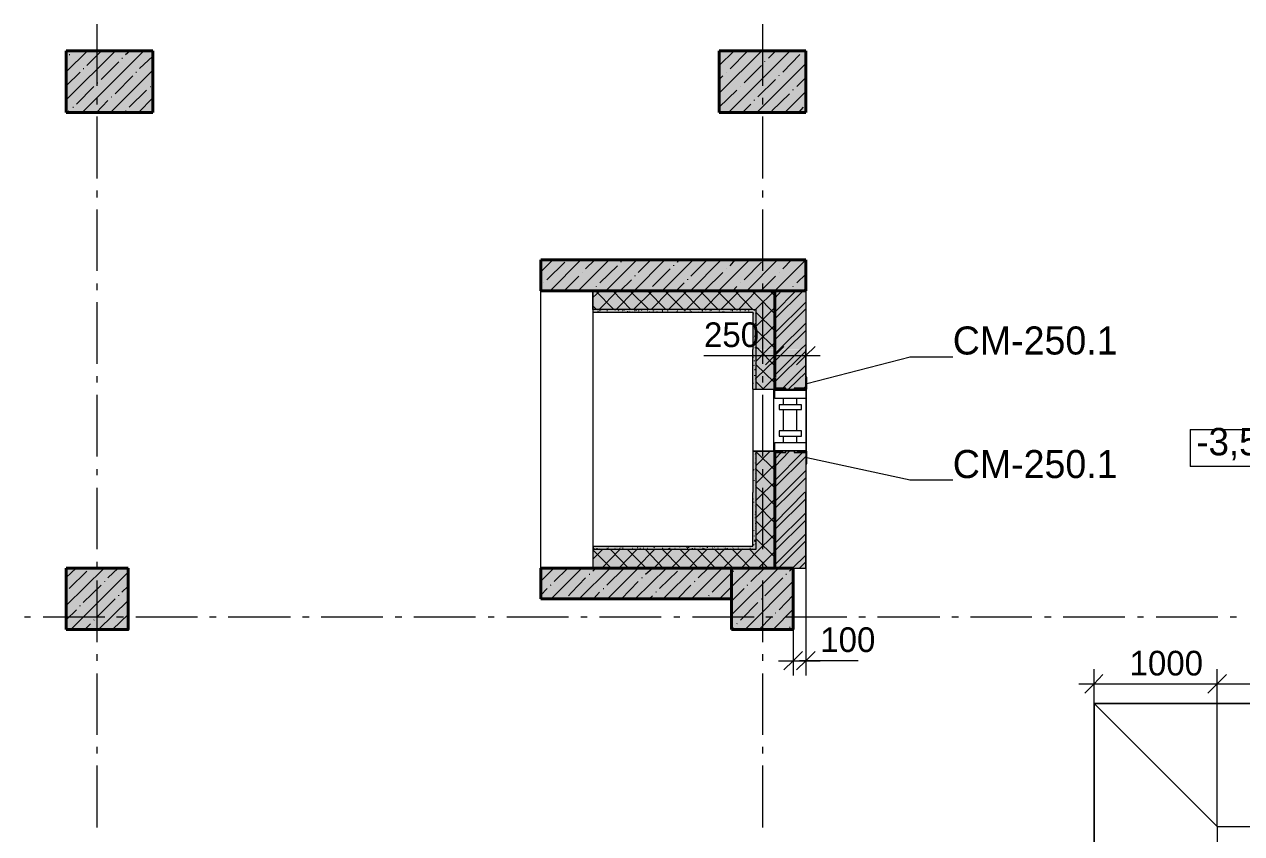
# Model space of a CAD drawing. Header units: millimetres. Extents: x -401725 to 250493, y 305116 to 802890.
# Drawn here: x -375102.351 to -375098.462, y 508975.198 to 508977.785 of the extents above; entities that cross this region are included whole.
import ezdxf

# ---------------------------------------------------------------- set-up
doc = ezdxf.new("R2010")
doc.units = ezdxf.units.MM
doc.layers.add('PDF _Геометрия', color=7, linetype='Continuous', true_color=0x1d1d1d)
doc.layers.add('PDF _Сплошная заливка', color=7, linetype='Continuous', true_color=0xffffff)
doc.layers.add('PDF _Текст', color=7, linetype='Continuous')

msp = doc.modelspace()

# ---------------------------------------------------------------- hatches: boundary and pattern name
at = {"layer": 'PDF _Сплошная заливка', "transparency": 33554559}
h = msp.add_hatch(color=256, dxfattribs=at)
h.paths.add_polyline_path([(-375099.9546, 508976.746), (-375099.9546, 508976.9338), (-375100.0131, 508976.9338), (-375100.0131, 508976.746)])
h.paths.add_polyline_path([(-375099.9546, 508976.2894), (-375100.0131, 508976.2894), (-375100.0131, 508976.0477), (-375099.9546, 508976.0477)])
h = msp.add_hatch(color=256, dxfattribs=at)
h.paths.add_polyline_path([(-375099.8562, 508976.746), (-375099.8562, 508976.9337), (-375099.953, 508976.9337), (-375099.953, 508976.746)])
h.paths.add_polyline_path([(-375099.8562, 508976.2894), (-375099.953, 508976.2894), (-375099.953, 508976.0477), (-375099.8562, 508976.0477)])
h = msp.add_hatch(color=256, dxfattribs=at)
h.paths.add_polyline_path([(-375100.0146, 508976.746), (-375100.0146, 508976.8738), (-375100.0229, 508976.8738), (-375100.0229, 508976.746)])
h.paths.add_polyline_path([(-375100.0146, 508976.2894), (-375100.0229, 508976.2894), (-375100.0229, 508976.1077), (-375100.0146, 508976.1077)])
h = msp.add_hatch(color=256, dxfattribs=at)
h.paths.add_polyline_path([(-375100.0146, 508976.6194), (-375100.0146, 508976.7454), (-375100.0229, 508976.7454), (-375100.0229, 508976.6194)])
h.paths.add_polyline_path([(-375100.0146, 508976.4211), (-375100.0229, 508976.4211), (-375100.0229, 508976.2894), (-375100.0146, 508976.2894)])
h = msp.add_hatch(color=256, dxfattribs=at)
h.paths.add_polyline_path([(-375099.9546, 508976.6577), (-375099.9546, 508976.7454), (-375100.0131, 508976.7454), (-375100.0131, 508976.6194), (-375099.9579, 508976.6194), (-375099.9579, 508976.6577)])
h.paths.add_polyline_path([(-375099.9579, 508976.4211), (-375100.0131, 508976.4211), (-375100.0131, 508976.2894), (-375099.9546, 508976.2894), (-375099.9546, 508976.3811), (-375099.9579, 508976.3811)])
h = msp.add_hatch(color=256, dxfattribs=at)
h.paths.add_polyline_path([(-375099.8562, 508976.6227), (-375099.8562, 508976.7454), (-375099.953, 508976.7454), (-375099.953, 508976.6227), (-375099.9196, 508976.6227), (-375099.9196, 508976.6194), (-375099.8929, 508976.6194), (-375099.8929, 508976.6227)])
h.paths.add_polyline_path([(-375099.9196, 508976.4177), (-375099.953, 508976.4177), (-375099.953, 508976.2894), (-375099.8562, 508976.2894), (-375099.8562, 508976.4177), (-375099.8929, 508976.4177), (-375099.8929, 508976.4211), (-375099.9196, 508976.4211)])

# ---------------------------------------------------------------- linework, layer by layer
at = {"layer": 'PDF _Геометрия', "color": 7, "lineweight": 9}
for points in [[(-375102.1198, 508977.7855), (-375102.1198, 508977.5888)], [(-375099.9932, 508977.7855), (-375099.9932, 508977.5888)], [(-375102.2181, 508977.5038), (-375102.2181, 508977.7005)], [(-375102.2179, 508977.7004), (-375101.9413, 508977.7004)], [(-375101.9413, 508977.7004), (-375101.9413, 508977.5037)], [(-375100.1315, 508977.5038), (-375100.1315, 508977.7005)], [(-375100.1313, 508977.7004), (-375099.8546, 508977.7004)], [(-375099.8546, 508977.7004), (-375099.8546, 508977.5037)], [(-375102.1198, 508977.5505), (-375102.1198, 508977.5288)], [(-375099.9932, 508977.5505), (-375099.9932, 508977.5288)], [(-375101.9413, 508977.5037), (-375102.2179, 508977.5037)], [(-375099.8546, 508977.5037), (-375100.1313, 508977.5037)], [(-375102.1198, 508977.4905), (-375102.1198, 508977.2921)], [(-375099.9932, 508977.4905), (-375099.9932, 508977.2922)], [(-375102.1198, 508977.2538), (-375102.1198, 508977.2321)], [(-375099.9932, 508977.2538), (-375099.9932, 508977.2322)], [(-375102.1198, 508977.1938), (-375102.1198, 508976.9971)], [(-375099.9932, 508977.1938), (-375099.9932, 508976.9971)], [(-375100.7014, 508975.9488), (-375100.7014, 508977.0322)], [(-375100.7013, 508977.0321), (-375099.8546, 508977.0321)], [(-375099.8546, 508977.0321), (-375099.8546, 508976.6571)], [(-375102.1198, 508976.9571), (-375102.1198, 508976.9355)], [(-375099.9932, 508976.9572), (-375099.9932, 508976.9355)], [(-375100.7014, 508976.0471), (-375100.7014, 508976.9338)], [(-375100.7014, 508976.9338), (-375100.6031, 508976.9338)], [(-375100.6029, 508976.9337), (-375100.5346, 508976.9337)], [(-375100.0231, 508976.9338), (-375100.5348, 508976.9338)], [(-375100.5346, 508976.8737), (-375100.5346, 508976.9337), (-375100.5346, 508976.0471)], [(-375100.0229, 508976.9338), (-375100.013, 508976.9338)], [(-375100.0131, 508976.9338), (-375099.953, 508976.9338)], [(-375102.1198, 508976.8972), (-375102.1198, 508976.7005)], [(-375100.0231, 508976.8738), (-375100.5348, 508976.8738)], [(-375100.5346, 508976.8737), (-375100.5346, 508976.8654)], [(-375100.0229, 508976.8738), (-375100.013, 508976.8738)], [(-375100.013, 508976.7454), (-375100.013, 508976.8738)], [(-375099.9932, 508976.8972), (-375099.9932, 508976.7005)], [(-375100.5348, 508976.8654), (-375100.0231, 508976.8654)], [(-375100.0231, 508976.8654), (-375100.0231, 508976.7455)], [(-375099.953, 508976.7688), (-375099.953, 508976.7271), (-375099.953, 508976.6788)], [(-375099.8546, 508976.7687), (-375099.8546, 508976.7271), (-375099.8546, 508976.6787)], [(-375100.1798, 508976.7271), (-375100.0065, 508976.7271)], [(-375100.0231, 508976.6188), (-375100.0231, 508976.7455)], [(-375100.013, 508976.6188), (-375100.013, 508976.7454)], [(-375100.0062, 508976.7271), (-375099.9046, 508976.7271)], [(-375100.0015, 508976.7272), (-375099.8082, 508976.7272)], [(-375099.8514, 508976.6371), (-375099.5213, 508976.7221)], [(-375099.5214, 508976.7221), (-375099.3846, 508976.7221)], [(-375102.1198, 508976.6605), (-375102.1198, 508976.6405)], [(-375099.9932, 508976.6605), (-375099.9932, 508976.6405)], [(-375102.1198, 508976.6005), (-375102.1198, 508976.4038)], [(-375100.0231, 508976.6188), (-375100.0231, 508976.4204), (-375100.0231, 508976.2888)], [(-375100.023, 508976.6188), (-375099.953, 508976.6188)], [(-375100.0229, 508976.6188), (-375100.013, 508976.6188)], [(-375100.0131, 508976.6188), (-375099.953, 508976.6188)], [(-375099.9932, 508976.6005), (-375099.9932, 508976.4038)], [(-375099.9565, 508976.4205), (-375099.9565, 508976.6188)], [(-375099.9564, 508976.6188), (-375099.953, 508976.6188)], [(-375099.928, 508976.6188), (-375099.9531, 508976.6188)], [(-375099.953, 508976.6154), (-375099.953, 508976.6188)], [(-375099.953, 508976.5888), (-375099.953, 508976.6154)], [(-375099.8546, 508976.6154), (-375099.953, 508976.6154), (-375099.8546, 508976.6154), (-375099.8546, 508976.5888)], [(-375099.9282, 508976.6188), (-375099.8815, 508976.6188)], [(-375099.8815, 508976.6172), (-375099.9282, 508976.6172)], [(-375099.928, 508976.6171), (-375099.928, 508976.6188)], [(-375099.8815, 508976.6188), (-375099.8815, 508976.6172)], [(-375099.8814, 508976.6188), (-375099.8546, 508976.6188), (-375099.8546, 508976.6154)], [(-375099.8546, 508976.6188), (-375099.853, 508976.6188)], [(-375099.853, 508976.6188), (-375099.853, 508976.4204)], [(-375099.8546, 508976.5888), (-375099.953, 508976.5888)], [(-375099.9397, 508976.5688), (-375099.9397, 508976.5538)], [(-375099.8679, 508976.5687), (-375099.9395, 508976.5687)], [(-375099.9264, 508976.5888), (-375099.9264, 508976.5688)], [(-375099.8832, 508976.5688), (-375099.8832, 508976.5888)], [(-375099.8679, 508976.5537), (-375099.8679, 508976.5687)], [(-375099.9395, 508976.5537), (-375099.8679, 508976.5537)], [(-375099.9264, 508976.5538), (-375099.9264, 508976.4854)], [(-375099.8832, 508976.4855), (-375099.8832, 508976.5538)], [(-375099.9397, 508976.4854), (-375099.9397, 508976.4688)], [(-375099.8679, 508976.4854), (-375099.9395, 508976.4854)], [(-375099.8679, 508976.4687), (-375099.8679, 508976.4854)], [(-375098.6264, 508976.4905), (-375098.6264, 508976.3721)], [(-375098.6264, 508976.4904), (-375098.3113, 508976.4904), (-375098.3113, 508976.3721)], [(-375099.953, 508976.4221), (-375099.953, 508976.4487)], [(-375099.953, 508976.4487), (-375099.8546, 508976.4487)], [(-375099.9395, 508976.4687), (-375099.8679, 508976.4687)], [(-375099.9264, 508976.4688), (-375099.9264, 508976.4488)], [(-375099.8832, 508976.4488), (-375099.8832, 508976.4688)], [(-375099.8546, 508976.4487), (-375099.8546, 508976.4221)], [(-375099.9564, 508976.4204), (-375099.953, 508976.4204), (-375100.023, 508976.4204)], [(-375100.0229, 508976.4204), (-375100.013, 508976.4204)], [(-375100.0131, 508976.4204), (-375099.953, 508976.4204)], [(-375100.013, 508976.2888), (-375100.013, 508976.4204)], [(-375099.9531, 508976.4204), (-375099.928, 508976.4204)], [(-375099.953, 508976.4204), (-375099.953, 508976.4221)], [(-375099.9282, 508976.4222), (-375099.8815, 508976.4222)], [(-375099.8815, 508976.4205), (-375099.9282, 508976.4205)], [(-375099.928, 508976.4204), (-375099.928, 508976.4221)], [(-375099.8815, 508976.4222), (-375099.8815, 508976.4205)], [(-375099.8814, 508976.4204), (-375099.8546, 508976.4204)], [(-375099.8546, 508976.4221), (-375099.8546, 508976.4204)], [(-375099.853, 508976.4204), (-375099.8546, 508976.4204)], [(-375099.8546, 508976.3804), (-375099.8546, 508976.0471)], [(-375099.8514, 508976.4004), (-375099.5213, 508976.3287)], [(-375098.3113, 508976.3721), (-375098.6264, 508976.3721)], [(-375102.1198, 508976.3638), (-375102.1198, 508976.3438)], [(-375099.9932, 508976.3638), (-375099.9932, 508976.3438)], [(-375099.5214, 508976.3288), (-375099.3846, 508976.3288)], [(-375102.1198, 508976.3038), (-375102.1198, 508976.1071)], [(-375100.5348, 508976.1171), (-375100.0231, 508976.1171), (-375100.0231, 508976.2888)], [(-375100.0229, 508976.1071), (-375100.013, 508976.1071), (-375100.013, 508976.2888)], [(-375099.9932, 508976.3038), (-375099.9932, 508976.1072)], [(-375100.5348, 508976.1071), (-375100.0231, 508976.1071)], [(-375100.5346, 508976.1171), (-375100.5346, 508976.1071)], [(-375100.5346, 508976.1071), (-375100.5346, 508976.0471)], [(-375102.1198, 508976.0671), (-375102.1198, 508976.0471)], [(-375099.9932, 508976.0672), (-375099.9932, 508976.0472)], [(-375102.2182, 508976.0472), (-375102.0198, 508976.0472), (-375102.0198, 508975.8505)], [(-375102.2181, 508975.8505), (-375102.2181, 508976.0471)], [(-375100.6031, 508976.0471), (-375100.7014, 508976.0471)], [(-375100.5346, 508976.0471), (-375100.6029, 508976.0471)], [(-375100.5348, 508976.0471), (-375100.0231, 508976.0471)], [(-375100.0229, 508976.0471), (-375100.013, 508976.0471)], [(-375100.0131, 508976.0471), (-375099.953, 508976.0471)], [(-375099.8948, 508976.0472), (-375099.8948, 508975.8505)], [(-375099.8546, 508976.0471), (-375099.8546, 508975.7504), (-375099.8546, 508975.7037)], [(-375102.1198, 508976.0072), (-375102.1198, 508975.8105)], [(-375099.9932, 508976.0072), (-375099.9932, 508975.8105)], [(-375100.0915, 508975.9488), (-375100.7016, 508975.9488)], [(-375102.3314, 508975.8905), (-375102.3515, 508975.8905)], [(-375102.0948, 508975.8905), (-375102.2914, 508975.8905)], [(-375102.0348, 508975.8905), (-375102.0565, 508975.8905)], [(-375101.7981, 508975.8905), (-375101.9947, 508975.8905)], [(-375101.7381, 508975.8905), (-375101.7598, 508975.8905)], [(-375101.5015, 508975.8905), (-375101.6998, 508975.8905)], [(-375101.4414, 508975.8905), (-375101.4631, 508975.8905)], [(-375101.2064, 508975.8905), (-375101.4031, 508975.8905)], [(-375101.1448, 508975.8905), (-375101.1664, 508975.8905)], [(-375100.9098, 508975.8905), (-375101.1065, 508975.8905)], [(-375100.8497, 508975.8905), (-375100.8698, 508975.8905)], [(-375100.6131, 508975.8905), (-375100.8097, 508975.8905)], [(-375100.5531, 508975.8905), (-375100.5731, 508975.8905)], [(-375100.3165, 508975.8905), (-375100.5131, 508975.8905)], [(-375100.2564, 508975.8905), (-375100.2764, 508975.8905)], [(-375100.0198, 508975.8905), (-375100.2165, 508975.8905)], [(-375099.9598, 508975.8905), (-375099.9815, 508975.8905)], [(-375099.7231, 508975.8905), (-375099.9198, 508975.8905)], [(-375099.6631, 508975.8905), (-375099.6847, 508975.8905)], [(-375099.4265, 508975.8905), (-375099.6247, 508975.8905)], [(-375099.3664, 508975.8905), (-375099.388, 508975.8905)], [(-375099.1315, 508975.8905), (-375099.328, 508975.8905)], [(-375099.0698, 508975.8905), (-375099.0915, 508975.8905)], [(-375098.8348, 508975.8905), (-375099.0315, 508975.8905)], [(-375098.7748, 508975.8905), (-375098.7948, 508975.8905)], [(-375098.5381, 508975.8905), (-375098.7348, 508975.8905)], [(-375098.4781, 508975.8905), (-375098.4981, 508975.8905)], [(-375102.0198, 508975.8505), (-375102.2182, 508975.8505)], [(-375099.8948, 508975.8505), (-375100.0915, 508975.8505)], [(-375099.8948, 508975.8505), (-375099.8948, 508975.7505), (-375099.8948, 508975.7038)], [(-375102.1198, 508975.7722), (-375102.1198, 508975.7505)], [(-375099.9932, 508975.7722), (-375099.9932, 508975.7505)], [(-375099.9416, 508975.7505), (-375099.8082, 508975.7505)], [(-375099.8465, 508975.7505), (-375099.8748, 508975.7505)], [(-375099.6865, 508975.7505), (-375099.8465, 508975.7505)], [(-375102.1198, 508975.7105), (-375102.1198, 508975.5138)], [(-375099.9932, 508975.7105), (-375099.9932, 508975.5138)], [(-375098.9331, 508975.6138), (-375098.9331, 508975.6771), (-375098.9331, 508975.7238)], [(-375098.5398, 508975.2205), (-375098.5398, 508975.6771), (-375098.5398, 508975.7238)], [(-375098.9813, 508975.6771), (-375098.5398, 508975.6771)], [(-375098.5397, 508975.6771), (-375097.8114, 508975.6771)], [(-375098.5398, 508975.2205), (-375098.933, 508975.6138)], [(-375102.1198, 508975.4755), (-375102.1198, 508975.4538)], [(-375099.9932, 508975.4755), (-375099.9932, 508975.4538)], [(-375102.1198, 508975.4155), (-375102.1198, 508975.2172)], [(-375099.9932, 508975.4155), (-375099.9932, 508975.2172)], [(-375098.5398, 508975.2204), (-375098.5398, 508974.6705), (-375098.933, 508974.6705)], [(-375098.5397, 508975.2205), (-375097.8114, 508975.2205)]]:
    msp.add_lwpolyline(points, dxfattribs=at)
at = {"layer": 'PDF _Геометрия', "color": 7, "lineweight": 40}
for points in [[(-375102.2181, 508977.7005), (-375102.2181, 508977.5038)], [(-375101.9413, 508977.7004), (-375102.2179, 508977.7004)], [(-375101.9413, 508977.5037), (-375101.9413, 508977.7004)], [(-375100.1315, 508977.7005), (-375100.1315, 508977.5038)], [(-375099.8546, 508977.7004), (-375100.1313, 508977.7004)], [(-375099.8546, 508977.5037), (-375099.8546, 508977.7004)], [(-375102.2179, 508977.5037), (-375101.9413, 508977.5037)], [(-375100.1313, 508977.5037), (-375099.8546, 508977.5037)], [(-375100.7014, 508977.0321), (-375100.7014, 508976.9338)], [(-375099.8546, 508977.0321), (-375100.7013, 508977.0321)], [(-375099.8546, 508976.9337), (-375099.8546, 508977.0321)], [(-375100.7013, 508976.9337), (-375099.8546, 508976.9337)], [(-375099.953, 508976.7454), (-375099.953, 508976.9337)], [(-375099.953, 508976.6571), (-375099.953, 508976.7454)], [(-375099.953, 508976.6221), (-375099.953, 508976.6554)], [(-375099.953, 508976.2887), (-375099.953, 508976.4171)], [(-375099.953, 508976.0471), (-375099.953, 508976.2887)], [(-375102.0198, 508976.0472), (-375102.2182, 508976.0472)], [(-375102.2182, 508975.8505), (-375102.0198, 508975.8505), (-375102.0198, 508976.0472)], [(-375102.2181, 508976.0472), (-375102.2181, 508975.8505)], [(-375100.6031, 508976.0471), (-375100.7014, 508976.0471)], [(-375100.7014, 508976.0471), (-375100.7014, 508975.9488)], [(-375100.6032, 508976.0472), (-375100.0915, 508976.0472), (-375100.0915, 508975.8505)], [(-375099.8948, 508976.0472), (-375100.0915, 508976.0472)], [(-375100.0915, 508975.9488), (-375100.0915, 508976.0472)], [(-375099.8948, 508975.8505), (-375099.8948, 508976.0472)], [(-375100.7014, 508975.9488), (-375100.6031, 508975.9488)], [(-375100.6032, 508975.9488), (-375100.0915, 508975.9488)], [(-375100.0915, 508975.8505), (-375099.8948, 508975.8505)]]:
    msp.add_lwpolyline(points, dxfattribs=at)
at = {"layer": 'PDF _Геометрия', "lineweight": 9}
for points in [[(-375102.2181, 508977.6338), (-375102.1497, 508977.7004)], [(-375102.218, 508977.5438), (-375102.0598, 508977.7005)], [(-375102.1965, 508977.6988), (-375102.1948, 508977.7005)], [(-375102.1665, 508977.5038), (-375101.9698, 508977.7005)], [(-375102.1514, 508977.6538), (-375102.1049, 508977.7005)], [(-375102.0281, 508977.6888), (-375102.0147, 508977.7004)], [(-375100.1316, 508977.5655), (-375099.9948, 508977.7005)], [(-375100.1315, 508977.6538), (-375100.0831, 508977.7005)], [(-375100.1313, 508977.6987), (-375100.1279, 508977.7004)], [(-375100.1012, 508977.5037), (-375099.9046, 508977.7004)], [(-375100.0963, 508977.6437), (-375100.0413, 508977.6988)], [(-375099.973, 508977.6771), (-375099.9497, 508977.7004)], [(-375099.8614, 508977.6988), (-375099.8598, 508977.7005)], [(-375102.2081, 508977.6888), (-375102.2065, 508977.6888)], [(-375102.1064, 508977.6088), (-375102.0497, 508977.6654)], [(-375102.0397, 508977.6771), (-375102.038, 508977.6771)], [(-375101.983, 508977.6438), (-375101.9413, 508977.6838)], [(-375100.0515, 508977.5988), (-375099.9964, 508977.6538)], [(-375100.0112, 508977.5037), (-375099.8546, 508977.6604)], [(-375099.9848, 508977.6655), (-375099.9848, 508977.6671)], [(-375099.9281, 508977.6321), (-375099.8731, 508977.6888)], [(-375102.2181, 508977.5888), (-375102.173, 508977.6321)], [(-375102.1631, 508977.6438), (-375102.1614, 508977.6438)], [(-375102.0764, 508977.5037), (-375101.9413, 508977.6388)], [(-375102.0614, 508977.5637), (-375102.0046, 508977.6204)], [(-375101.9949, 508977.6322), (-375101.9932, 508977.6322)], [(-375100.1315, 508977.6088), (-375100.1198, 508977.6205)], [(-375100.1081, 508977.6321), (-375100.1081, 508977.6321)], [(-375099.9397, 508977.6204), (-375099.9397, 508977.6221)], [(-375099.883, 508977.5871), (-375099.8546, 508977.6154)], [(-375102.1849, 508977.5305), (-375102.1298, 508977.5872)], [(-375102.1182, 508977.5988), (-375102.1165, 508977.5988)], [(-375102.0163, 508977.5204), (-375101.9614, 508977.5755)], [(-375101.9498, 508977.5871), (-375101.9481, 508977.5871)], [(-375100.1314, 508977.5204), (-375100.0747, 508977.5754)], [(-375100.063, 508977.5871), (-375100.063, 508977.5871)], [(-375100.0081, 508977.5538), (-375099.9513, 508977.6088)], [(-375099.8948, 508977.5755), (-375099.8948, 508977.5772)], [(-375102.1214, 508977.5038), (-375102.0847, 508977.5421)], [(-375102.0731, 508977.5538), (-375102.0714, 508977.5538)], [(-375101.9864, 508977.5037), (-375101.9413, 508977.5504)], [(-375100.0182, 508977.5422), (-375100.0182, 508977.5438)], [(-375099.9631, 508977.5088), (-375099.9065, 508977.5638)], [(-375099.9212, 508977.5037), (-375099.8546, 508977.5704)], [(-375102.2115, 508977.5038), (-375102.2081, 508977.5088)], [(-375102.1965, 508977.5205), (-375102.1948, 508977.5205)], [(-375102.028, 508977.5088), (-375102.0263, 508977.5088)], [(-375101.9413, 508977.5037), (-375101.9413, 508977.5054)], [(-375100.0565, 508977.5038), (-375100.0299, 508977.5305)], [(-375099.8764, 508977.5038), (-375099.8614, 508977.5205)], [(-375100.7014, 508976.9938), (-375100.6631, 508977.0321)], [(-375100.6716, 508976.9338), (-375100.5732, 508977.0322)], [(-375100.5814, 508976.9338), (-375100.483, 508977.0321)], [(-375100.5581, 508977.0038), (-375100.5281, 508977.0321)], [(-375100.4929, 508976.9338), (-375100.3947, 508977.0321)], [(-375100.403, 508976.9338), (-375100.3048, 508977.0321)], [(-375100.3896, 508976.9921), (-375100.3496, 508977.0321)], [(-375100.3129, 508976.9337), (-375100.2146, 508977.0321)], [(-375100.2646, 508977.0254), (-375100.2597, 508977.0321)], [(-375100.223, 508976.9338), (-375100.1247, 508977.0321)], [(-375100.2214, 508976.9805), (-375100.1698, 508977.0321)], [(-375100.133, 508976.9338), (-375100.0347, 508977.0321)], [(-375100.0965, 508977.0138), (-375100.0798, 508977.0322)], [(-375100.0431, 508976.9338), (-375099.9448, 508977.0322)], [(-375099.953, 508976.9337), (-375099.8546, 508977.0321)], [(-375099.928, 508977.0038), (-375099.8997, 508977.0321)], [(-375100.6814, 508976.9688), (-375100.6248, 508977.0255)], [(-375100.568, 508976.9921), (-375100.568, 508976.9921)], [(-375100.513, 508976.9588), (-375100.4564, 508977.0138)], [(-375100.4447, 508977.0254), (-375100.4447, 508977.0271)], [(-375100.3446, 508976.9471), (-375100.2879, 508977.0037)], [(-375100.2763, 508977.0137), (-375100.2763, 508977.0154)], [(-375100.1765, 508976.9355), (-375100.1198, 508976.9921)], [(-375100.1081, 508977.0038), (-375100.1081, 508977.0038)], [(-375100.0515, 508976.9688), (-375099.9964, 508977.0255)], [(-375099.9397, 508976.9921), (-375099.9397, 508976.9921)], [(-375100.6914, 508976.9588), (-375100.6914, 508976.9588)], [(-375100.6264, 508976.9338), (-375100.5797, 508976.9805)], [(-375100.4479, 508976.9337), (-375100.4113, 508976.9687)], [(-375100.3996, 508976.9804), (-375100.3996, 508976.9821)], [(-375100.2682, 508976.9338), (-375100.2431, 508976.9588)], [(-375100.2314, 508976.9688), (-375100.2314, 508976.9705)], [(-375100.063, 508976.9588), (-375100.063, 508976.9588)], [(-375099.9981, 508976.9338), (-375099.9513, 508976.9804)], [(-375099.883, 508976.9588), (-375099.8546, 508976.9871)], [(-375100.5379, 508976.9337), (-375100.5346, 508976.9354)], [(-375100.5349, 508976.9122), (-375100.5115, 508976.9338)], [(-375100.4681, 508976.8738), (-375100.5264, 508976.9338)], [(-375100.5229, 508976.9471), (-375100.5229, 508976.9487)], [(-375100.5148, 508976.8738), (-375100.4564, 508976.9338)], [(-375100.4132, 508976.8738), (-375100.4714, 508976.9338)], [(-375100.4598, 508976.8738), (-375100.4015, 508976.9338)], [(-375100.3564, 508976.8738), (-375100.4163, 508976.9338)], [(-375100.4046, 508976.8738), (-375100.3447, 508976.9338)], [(-375100.3015, 508976.8738), (-375100.3599, 508976.9338)], [(-375100.3548, 508976.9355), (-375100.3548, 508976.9371)], [(-375100.3483, 508976.8738), (-375100.2898, 508976.9338)], [(-375100.2447, 508976.8738), (-375100.3048, 508976.9338)], [(-375100.2932, 508976.8738), (-375100.2331, 508976.9338)], [(-375100.1896, 508976.8737), (-375100.248, 508976.9337)], [(-375100.2366, 508976.8738), (-375100.1782, 508976.9338)], [(-375100.1347, 508976.8738), (-375100.193, 508976.9338)], [(-375100.1813, 508976.8738), (-375100.123, 508976.9338)], [(-375100.0779, 508976.8737), (-375100.1378, 508976.9337)], [(-375100.1262, 508976.8737), (-375100.0663, 508976.9337)], [(-375100.088, 508976.9338), (-375100.0747, 508976.9471)], [(-375100.0231, 508976.8738), (-375100.0815, 508976.9338)], [(-375100.0696, 508976.8738), (-375100.013, 508976.9321)], [(-375100.013, 508976.9204), (-375100.0263, 508976.9338)], [(-375099.953, 508976.8604), (-375100.0131, 508976.9204)], [(-375100.013, 508976.9321), (-375100.0114, 508976.9338)], [(-375100.0129, 508976.8754), (-375099.9546, 508976.9337)], [(-375099.953, 508976.9171), (-375099.9697, 508976.9338)], [(-375099.9081, 508976.9338), (-375099.9065, 508976.9355)], [(-375099.8948, 508976.9472), (-375099.8948, 508976.9488)], [(-375099.863, 508976.9337), (-375099.8546, 508976.9421)], [(-375100.5229, 508976.8737), (-375100.5345, 508976.8854)], [(-375100.0146, 508976.8738), (-375100.013, 508976.8754)], [(-375100.0131, 508976.8204), (-375099.953, 508976.8804)], [(-375099.953, 508976.8054), (-375100.0131, 508976.8637)], [(-375100.0131, 508976.7654), (-375099.953, 508976.8238)], [(-375099.953, 508976.7504), (-375100.0131, 508976.8087)], [(-375099.9762, 508976.7454), (-375099.953, 508976.7688)], [(-375100.0046, 508976.7454), (-375100.0129, 508976.7537)], [(-375100.0129, 508976.7088), (-375099.9763, 508976.7454)], [(-375099.953, 508976.6938), (-375100.0047, 508976.7454)], [(-375099.9565, 508976.6422), (-375100.0132, 508976.6972)], [(-375100.0131, 508976.6538), (-375099.953, 508976.7121)], [(-375099.9896, 508976.6188), (-375100.0129, 508976.6421)], [(-375099.9915, 508976.6188), (-375099.9565, 508976.6538)], [(-375100.0131, 508976.3755), (-375099.9682, 508976.4205)], [(-375099.953, 508976.3604), (-375100.0131, 508976.4188)], [(-375099.9565, 508976.4188), (-375099.9581, 508976.4205)], [(-375100.0131, 508976.3188), (-375099.953, 508976.3787)], [(-375099.953, 508976.3037), (-375100.0131, 508976.3637)], [(-375099.9932, 508976.2888), (-375100.0133, 508976.3072)], [(-375100.0131, 508976.2638), (-375099.988, 508976.2888)], [(-375099.953, 508976.2487), (-375099.993, 508976.2887)], [(-375099.988, 508976.2887), (-375099.953, 508976.3221)], [(-375100.0131, 508976.2088), (-375099.953, 508976.2671)], [(-375099.953, 508976.1921), (-375100.0131, 508976.2521)], [(-375100.0131, 508976.1521), (-375099.953, 508976.2121)], [(-375099.953, 508976.1371), (-375100.0131, 508976.1971)], [(-375100.0131, 508976.0971), (-375099.953, 508976.1554)], [(-375099.953, 508976.0821), (-375100.0131, 508976.1404)], [(-375100.4765, 508976.0472), (-375100.5348, 508976.1055)], [(-375100.5347, 508976.0755), (-375100.5031, 508976.1071)], [(-375100.5064, 508976.0471), (-375100.448, 508976.1071)], [(-375100.4213, 508976.0471), (-375100.4796, 508976.1071)], [(-375100.4513, 508976.0471), (-375100.3931, 508976.1071)], [(-375100.3648, 508976.0472), (-375100.4249, 508976.1072)], [(-375100.3962, 508976.0471), (-375100.3363, 508976.1071)], [(-375100.3097, 508976.0471), (-375100.3681, 508976.1071)], [(-375100.3396, 508976.0471), (-375100.2814, 508976.1071)], [(-375100.2532, 508976.0472), (-375100.3132, 508976.1072)], [(-375100.2848, 508976.0471), (-375100.2246, 508976.1071)], [(-375100.198, 508976.0471), (-375100.2564, 508976.1071)], [(-375100.2282, 508976.0471), (-375100.1698, 508976.1071)], [(-375100.1431, 508976.0471), (-375100.2014, 508976.1071)], [(-375100.1729, 508976.0471), (-375100.1146, 508976.1071)], [(-375100.0864, 508976.0471), (-375100.1465, 508976.1071)], [(-375100.118, 508976.0471), (-375100.0581, 508976.1071)], [(-375100.0315, 508976.0472), (-375100.0899, 508976.1072)], [(-375100.0613, 508976.0471), (-375100.013, 508976.0971)], [(-375100.013, 508976.0854), (-375100.0347, 508976.1071)], [(-375100.0063, 508976.0471), (-375099.953, 508976.1004)], [(-375099.9747, 508976.0471), (-375100.0131, 508976.0854)], [(-375102.2182, 508975.9271), (-375102.0964, 508976.0471)], [(-375102.218, 508976.0171), (-375102.1863, 508976.0471)], [(-375102.208, 508975.9821), (-375102.1513, 508976.0371)], [(-375102.2032, 508975.8505), (-375102.0198, 508976.0338)], [(-375102.0846, 508976.0154), (-375102.0513, 508976.0471)], [(-375100.7015, 508976.0055), (-375100.6598, 508976.0472)], [(-375100.658, 508976.0038), (-375100.6148, 508976.0471)], [(-375100.603, 508976.0137), (-375100.5697, 508976.0471)], [(-375100.578, 508975.9488), (-375100.4797, 508976.0471)], [(-375100.5462, 508976.0271), (-375100.5447, 508976.0271)], [(-375100.5348, 508976.0372), (-375100.5248, 508976.0472)], [(-375100.5314, 508976.0471), (-375100.5347, 508976.0504)], [(-375100.4897, 508975.9921), (-375100.4346, 508976.0471)], [(-375100.4881, 508975.9488), (-375100.3898, 508976.0472)], [(-375100.3997, 508975.9487), (-375100.2996, 508976.0471)], [(-375100.3781, 508976.0155), (-375100.3765, 508976.0172)], [(-375100.3664, 508976.0271), (-375100.3447, 508976.0471)], [(-375100.3215, 508975.9822), (-375100.2648, 508976.0372)], [(-375100.3096, 508975.9488), (-375100.2113, 508976.0471)], [(-375100.2197, 508975.9488), (-375100.1214, 508976.0471)], [(-375100.1982, 508976.0155), (-375100.1665, 508976.0472)], [(-375100.1531, 508975.9705), (-375100.0964, 508976.0271)], [(-375100.0915, 508975.9872), (-375100.0315, 508976.0472)], [(-375100.0914, 508975.8971), (-375099.9413, 508976.0471)], [(-375100.0863, 508976.0371), (-375100.0847, 508976.0388)], [(-375100.0297, 508976.0038), (-375099.9864, 508976.0471)], [(-375099.9179, 508976.0271), (-375099.9163, 508976.0271)], [(-375099.9064, 508976.0371), (-375099.8965, 508976.0471)], [(-375102.1631, 508975.9372), (-375102.1065, 508975.9922)], [(-375102.0948, 508976.0038), (-375102.0948, 508976.0055)], [(-375102.0399, 508975.9705), (-375102.0198, 508975.9888)], [(-375100.7012, 508975.9604), (-375100.6813, 508975.9821)], [(-375100.6698, 508975.9921), (-375100.668, 508975.9938)], [(-375100.6681, 508975.9488), (-375100.6031, 508976.0138)], [(-375100.6029, 508975.9687), (-375100.558, 508976.0154)], [(-375100.5014, 508975.9822), (-375100.4998, 508975.9822)], [(-375100.4432, 508975.9488), (-375100.3898, 508976.0038)], [(-375100.2647, 508975.9488), (-375100.2214, 508975.9921)], [(-375100.2096, 508976.0038), (-375100.2081, 508976.0054)], [(-375100.1298, 508975.9488), (-375100.0915, 508975.9872)], [(-375100.0912, 508975.9421), (-375100.0513, 508975.9821)], [(-375100.0483, 508975.8505), (-375099.8948, 508976.0055)], [(-375100.0412, 508975.9921), (-375100.0396, 508975.9937)], [(-375099.9847, 508975.9588), (-375099.928, 508976.0154)], [(-375102.118, 508975.8921), (-375102.0614, 508975.9488)], [(-375102.1147, 508975.8505), (-375102.0198, 508975.9438)], [(-375102.0497, 508975.9588), (-375102.0497, 508975.9604)], [(-375100.6131, 508975.9588), (-375100.6031, 508975.9688)], [(-375100.5332, 508975.9488), (-375100.5132, 508975.9705)], [(-375100.3548, 508975.9488), (-375100.3447, 508975.9588)], [(-375100.333, 508975.9705), (-375100.3314, 508975.9721)], [(-375100.1645, 508975.9587), (-375100.163, 508975.9604)], [(-375099.9964, 508975.9488), (-375099.9948, 508975.9488)], [(-375099.9399, 508975.9138), (-375099.8948, 508975.9605)], [(-375102.218, 508975.8821), (-375102.1847, 508975.9138)], [(-375102.173, 508975.9254), (-375102.173, 508975.9271)], [(-375100.0632, 508975.8805), (-375100.0081, 508975.9371)], [(-375099.9582, 508975.8505), (-375099.8948, 508975.9155)], [(-375099.9513, 508975.9038), (-375099.9497, 508975.9038)], [(-375102.1579, 508975.8504), (-375102.1396, 508975.8687)], [(-375102.1296, 508975.8804), (-375102.1279, 508975.8821)], [(-375102.0697, 508975.8505), (-375102.0198, 508975.8988)], [(-375100.0746, 508975.8688), (-375100.0731, 508975.8704)], [(-375100.003, 508975.8504), (-375099.963, 508975.8921)], [(-375099.8948, 508975.8688), (-375099.8948, 508975.8705)], [(-375102.0247, 508975.8505), (-375102.0198, 508975.8538)], [(-375100.0913, 508975.8521), (-375100.0864, 508975.8588)], [(-375099.9062, 508975.8587), (-375099.9046, 508975.8587)]]:
    msp.add_lwpolyline(points, dxfattribs=at)
at = {"layer": 'PDF _Геометрия', "color": 24, "lineweight": 9, "true_color": 0x8f1d1d}
for points in [[(-375099.9532, 508976.9105), (-375099.9315, 508976.9338)], [(-375099.953, 508976.8654), (-375099.8864, 508976.9338)], [(-375099.953, 508976.8438), (-375099.8631, 508976.9338)], [(-375099.953, 508976.7988), (-375099.8546, 508976.8971)], [(-375099.953, 508976.7771), (-375099.8546, 508976.8754)], [(-375099.9396, 508976.7454), (-375099.8546, 508976.8304)], [(-375099.9163, 508976.7454), (-375099.8546, 508976.8071)], [(-375099.8714, 508976.7454), (-375099.8546, 508976.7621)], [(-375099.9532, 508976.6638), (-375099.8715, 508976.7455)], [(-375099.953, 508976.7321), (-375099.9397, 508976.7454)], [(-375099.953, 508976.6421), (-375099.8546, 508976.7404)], [(-375099.9529, 508976.7087), (-375099.9163, 508976.7454)], [(-375099.928, 508976.6221), (-375099.8546, 508976.6954)], [(-375099.9097, 508976.6188), (-375099.8546, 508976.6721)], [(-375099.8612, 508976.6221), (-375099.8546, 508976.6271)], [(-375099.9532, 508976.3955), (-375099.9315, 508976.4172)], [(-375099.9531, 508976.3722), (-375099.9065, 508976.4205)], [(-375099.953, 508976.3271), (-375099.8647, 508976.4171)], [(-375099.953, 508976.3054), (-375099.8546, 508976.4037)], [(-375099.9246, 508976.2887), (-375099.8546, 508976.3587)], [(-375099.9013, 508976.2887), (-375099.8546, 508976.3354)], [(-375099.9531, 508976.1922), (-375099.8582, 508976.2888)], [(-375099.953, 508976.2604), (-375099.9247, 508976.2888)], [(-375099.953, 508976.2371), (-375099.9014, 508976.2888)], [(-375099.858, 508976.2887), (-375099.8546, 508976.2904)], [(-375099.953, 508976.1704), (-375099.8546, 508976.2688)], [(-375099.953, 508976.1254), (-375099.8546, 508976.2237)], [(-375099.953, 508976.1021), (-375099.8546, 508976.2004)], [(-375099.953, 508976.0571), (-375099.8546, 508976.1571)], [(-375099.9414, 508976.0471), (-375099.8546, 508976.1337)], [(-375099.8963, 508976.0471), (-375099.8546, 508976.0887)], [(-375099.8746, 508976.0471), (-375099.8546, 508976.0671)]]:
    msp.add_lwpolyline(points, dxfattribs=at)
at = {"layer": 'PDF _Геометрия', "color": 16, "lineweight": 20, "true_color": 0x800000}
for points in [[(-375099.953, 508976.9338), (-375099.953, 508976.7454)], [(-375099.953, 508976.9337), (-375099.8546, 508976.9337)], [(-375099.8546, 508976.9337), (-375099.8546, 508976.7454)], [(-375099.953, 508976.7454), (-375099.953, 508976.6571)], [(-375099.8546, 508976.6571), (-375099.8546, 508976.7454)], [(-375099.953, 508976.6554), (-375099.953, 508976.6221)], [(-375099.8546, 508976.6221), (-375099.8546, 508976.6554)], [(-375099.9531, 508976.6188), (-375099.928, 508976.6188)], [(-375099.8814, 508976.6188), (-375099.8546, 508976.6188)], [(-375099.9531, 508976.4204), (-375099.928, 508976.4204)], [(-375099.953, 508976.4171), (-375099.953, 508976.2887)], [(-375099.8814, 508976.4204), (-375099.8546, 508976.4204)], [(-375099.8546, 508976.4171), (-375099.8546, 508976.2887)], [(-375099.953, 508976.2887), (-375099.953, 508976.0471)], [(-375099.8546, 508976.0471), (-375099.8546, 508976.2887)], [(-375099.953, 508976.0471), (-375099.8546, 508976.0471)]]:
    msp.add_lwpolyline(points, dxfattribs=at)
at = {"layer": 'PDF _Геометрия', "color": 252, "lineweight": 9, "true_color": 0x959595}
for points in [[(-375100.5096, 508976.8721), (-375100.5096, 508976.8737)], [(-375100.4632, 508976.8721), (-375100.4632, 508976.8738)], [(-375100.4613, 508976.8721), (-375100.4613, 508976.8721)], [(-375100.4499, 508976.8738), (-375100.4499, 508976.8738)], [(-375100.4346, 508976.8704), (-375100.4346, 508976.8721)], [(-375100.3963, 508976.8721), (-375100.3963, 508976.8704)], [(-375100.3781, 508976.8721), (-375100.3797, 508976.8705)], [(-375100.3632, 508976.8738), (-375100.3632, 508976.8738)], [(-375100.2513, 508976.8737), (-375100.2513, 508976.8737)], [(-375100.2415, 508976.8705), (-375100.2415, 508976.8721)], [(-375100.238, 508976.8737), (-375100.2395, 508976.8721)], [(-375100.1747, 508976.8738), (-375100.1747, 508976.8721)], [(-375100.1581, 508976.8721), (-375100.1581, 508976.8738)], [(-375100.1565, 508976.8721), (-375100.1565, 508976.8705)], [(-375100.1396, 508976.8737), (-375100.1412, 508976.8737)], [(-375100.1298, 508976.8705), (-375100.1298, 508976.8722)], [(-375100.0932, 508976.8721), (-375100.0947, 508976.8738)], [(-375100.0915, 508976.8722), (-375100.0931, 508976.8705)], [(-375100.0464, 508976.8721), (-375100.048, 508976.8738)], [(-375100.0163, 508976.8737), (-375100.0163, 508976.8737)], [(-375100.518, 508976.8688), (-375100.5196, 508976.8671)], [(-375100.5131, 508976.8705), (-375100.5115, 508976.8705)], [(-375100.4897, 508976.8705), (-375100.4882, 508976.8705)], [(-375100.4515, 508976.8688), (-375100.453, 508976.8705)], [(-375100.4414, 508976.8705), (-375100.4398, 508976.8705)], [(-375100.423, 508976.8671), (-375100.423, 508976.8687)], [(-375100.4181, 508976.8671), (-375100.4181, 508976.8655)], [(-375100.4164, 508976.8705), (-375100.4164, 508976.8705)], [(-375100.4132, 508976.8655), (-375100.4132, 508976.8655)], [(-375100.408, 508976.8688), (-375100.408, 508976.8688)], [(-375100.4012, 508976.8704), (-375100.3996, 508976.8704)], [(-375100.3882, 508976.8688), (-375100.3882, 508976.8705)], [(-375100.3612, 508976.8704), (-375100.3597, 508976.8704)], [(-375100.3531, 508976.8655), (-375100.3547, 508976.8655)], [(-375100.3415, 508976.8688), (-375100.3415, 508976.8705)], [(-375100.3363, 508976.8704), (-375100.3363, 508976.8704)], [(-375100.3363, 508976.8654), (-375100.3363, 508976.8654)], [(-375100.3298, 508976.8655), (-375100.3298, 508976.8671)], [(-375100.3148, 508976.8705), (-375100.3148, 508976.8705)], [(-375100.3129, 508976.8704), (-375100.3113, 508976.8704)], [(-375100.3113, 508976.8671), (-375100.3129, 508976.8671)], [(-375100.3015, 508976.8655), (-375100.3015, 508976.8655)], [(-375100.2964, 508976.8704), (-375100.2964, 508976.8688)], [(-375100.2714, 508976.8654), (-375100.2714, 508976.8654)], [(-375100.2649, 508976.8655), (-375100.2664, 508976.8672)], [(-375100.2645, 508976.8704), (-375100.2629, 508976.8704)], [(-375100.2414, 508976.8705), (-375100.2399, 508976.8705)], [(-375100.2246, 508976.8704), (-375100.223, 508976.8704)], [(-375100.2181, 508976.8655), (-375100.2197, 508976.8671)], [(-375100.1964, 508976.8671), (-375100.1964, 508976.8671)], [(-375100.1847, 508976.8704), (-375100.1863, 508976.8688)], [(-375100.1847, 508976.8705), (-375100.1831, 508976.8705)], [(-375100.1613, 508976.8704), (-375100.1597, 508976.8704)], [(-375100.1364, 508976.8704), (-375100.1364, 508976.8704)], [(-375100.1315, 508976.8671), (-375100.1315, 508976.8655)], [(-375100.1181, 508976.8672), (-375100.1197, 508976.8688)], [(-375100.113, 508976.8654), (-375100.1146, 508976.8654)], [(-375100.0896, 508976.8704), (-375100.088, 508976.8704)], [(-375100.0731, 508976.8704), (-375100.0746, 508976.8704)], [(-375100.0646, 508976.8704), (-375100.063, 508976.8704)], [(-375100.0497, 508976.8654), (-375100.0497, 508976.8654)], [(-375100.0496, 508976.8704), (-375100.0481, 508976.8704)], [(-375100.0364, 508976.8688), (-375100.0364, 508976.8704)], [(-375100.0315, 508976.8655), (-375100.0315, 508976.8655)], [(-375100.0214, 508976.8588), (-375100.0214, 508976.8605)], [(-375100.0182, 508976.8705), (-375100.0198, 508976.8705)], [(-375100.0163, 508976.8621), (-375100.0163, 508976.8621)], [(-375100.0163, 508976.8387), (-375100.0163, 508976.8387)], [(-375100.0146, 508976.8454), (-375100.0146, 508976.8454)], [(-375100.013, 508976.8454), (-375100.013, 508976.8471)], [(-375100.0214, 508976.8121), (-375100.023, 508976.8138)], [(-375100.0146, 508976.8287), (-375100.0162, 508976.8271)], [(-375100.013, 508976.8171), (-375100.013, 508976.8154)], [(-375100.0214, 508976.7855), (-375100.023, 508976.7838)], [(-375100.0163, 508976.7871), (-375100.0179, 508976.7887)], [(-375100.0163, 508976.7904), (-375100.0163, 508976.7904)], [(-375100.0163, 508976.7737), (-375100.0163, 508976.7737)], [(-375100.0163, 508976.7637), (-375100.0163, 508976.7621)], [(-375100.0214, 508976.7205), (-375100.023, 508976.7205)], [(-375100.0214, 508976.7305), (-375100.0214, 508976.7305)], [(-375100.0163, 508976.7504), (-375100.0163, 508976.7504)], [(-375100.0146, 508976.7521), (-375100.0146, 508976.7538)], [(-375100.013, 508976.7521), (-375100.013, 508976.7521)], [(-375100.0198, 508976.7105), (-375100.0198, 508976.7088)], [(-375100.0182, 508976.6938), (-375100.0198, 508976.6955)], [(-375100.0163, 508976.6804), (-375100.0179, 508976.6804)], [(-375100.0163, 508976.7021), (-375100.0163, 508976.7021)], [(-375100.0163, 508976.6854), (-375100.0163, 508976.6854)], [(-375100.0182, 508976.6638), (-375100.0182, 508976.6622)], [(-375100.0163, 508976.6621), (-375100.0163, 508976.6621)], [(-375100.0146, 508976.6521), (-375100.0162, 508976.6504)], [(-375100.013, 508976.6521), (-375100.013, 508976.6521)], [(-375100.0214, 508976.6371), (-375100.023, 508976.6371)], [(-375100.0163, 508976.4187), (-375100.0163, 508976.4204)], [(-375100.0146, 508976.4121), (-375100.0162, 508976.4104)], [(-375100.0163, 508976.3987), (-375100.0163, 508976.3987)], [(-375100.0146, 508976.3821), (-375100.0146, 508976.3838)], [(-375100.013, 508976.3838), (-375100.0146, 508976.3821)], [(-375100.0198, 508976.3605), (-375100.0214, 508976.3622)], [(-375100.0163, 508976.3504), (-375100.0163, 508976.3504)], [(-375100.0163, 508976.3337), (-375100.0163, 508976.3337)], [(-375100.0146, 508976.3654), (-375100.0146, 508976.3637)], [(-375100.0214, 508976.3221), (-375100.0214, 508976.3221)], [(-375100.0182, 508976.3255), (-375100.0182, 508976.3272)], [(-375100.0163, 508976.3104), (-375100.0163, 508976.3104)], [(-375100.0146, 508976.3004), (-375100.0146, 508976.3004)], [(-375100.0214, 508976.2671), (-375100.0214, 508976.2688)], [(-375100.0214, 508976.2588), (-375100.0214, 508976.2571)], [(-375100.0163, 508976.2621), (-375100.0163, 508976.2621)], [(-375100.0182, 508976.2472), (-375100.0182, 508976.2472)], [(-375100.0163, 508976.2454), (-375100.0163, 508976.2454)], [(-375100.0163, 508976.2221), (-375100.0163, 508976.2221)], [(-375100.0163, 508976.2187), (-375100.0163, 508976.2171)], [(-375100.0146, 508976.2254), (-375100.0162, 508976.2254)], [(-375100.013, 508976.2354), (-375100.013, 508976.2371)], [(-375100.0182, 508976.2005), (-375100.0182, 508976.2005)], [(-375100.0163, 508976.1787), (-375100.0163, 508976.1787)], [(-375100.0163, 508976.1737), (-375100.0163, 508976.1737)], [(-375100.0146, 508976.2071), (-375100.0146, 508976.2087)], [(-375100.013, 508976.1888), (-375100.0146, 508976.1904)], [(-375100.0146, 508976.1904), (-375100.0146, 508976.1887)], [(-375100.0198, 508976.1671), (-375100.0198, 508976.1688)], [(-375100.0182, 508976.1488), (-375100.0182, 508976.1505)], [(-375100.0182, 508976.1372), (-375100.0182, 508976.1355)], [(-375100.0163, 508976.1587), (-375100.0163, 508976.1587)], [(-375100.0163, 508976.1337), (-375100.0163, 508976.1337)], [(-375100.5314, 508976.1121), (-375100.5329, 508976.1121)], [(-375100.5314, 508976.1104), (-375100.5329, 508976.1088)], [(-375100.5213, 508976.1087), (-375100.5213, 508976.1104)], [(-375100.5132, 508976.1088), (-375100.5147, 508976.1071)], [(-375100.5115, 508976.1072), (-375100.5115, 508976.1072)], [(-375100.4897, 508976.1105), (-375100.4882, 508976.1105)], [(-375100.4846, 508976.1104), (-375100.4862, 508976.1121)], [(-375100.4647, 508976.1105), (-375100.4632, 508976.1105)], [(-375100.4596, 508976.1154), (-375100.4612, 508976.1171)], [(-375100.4564, 508976.1121), (-375100.4564, 508976.1121)], [(-375100.4495, 508976.1104), (-375100.448, 508976.1104)], [(-375100.4447, 508976.1154), (-375100.4463, 508976.1138)], [(-375100.4382, 508976.1105), (-375100.4397, 508976.1105)], [(-375100.4281, 508976.1072), (-375100.4281, 508976.1088)], [(-375100.4164, 508976.1171), (-375100.4164, 508976.1155)], [(-375100.4096, 508976.1104), (-375100.408, 508976.1104)], [(-375100.4096, 508976.1087), (-375100.4096, 508976.1087)], [(-375100.4031, 508976.1088), (-375100.4031, 508976.1088)], [(-375100.3914, 508976.1121), (-375100.393, 508976.1105)], [(-375100.3846, 508976.1104), (-375100.383, 508976.1104)], [(-375100.373, 508976.1104), (-375100.3745, 508976.1104)], [(-375100.3632, 508976.1072), (-375100.3632, 508976.1088)], [(-375100.3612, 508976.1104), (-375100.3597, 508976.1104)], [(-375100.3531, 508976.1172), (-375100.3531, 508976.1155)], [(-375100.3496, 508976.1154), (-375100.3496, 508976.1171)], [(-375100.3379, 508976.1121), (-375100.3395, 508976.1137)], [(-375100.3347, 508976.1154), (-375100.3347, 508976.1154)], [(-375100.3165, 508976.1071), (-375100.3165, 508976.1071)], [(-375100.3129, 508976.1104), (-375100.3113, 508976.1104)], [(-375100.3097, 508976.1104), (-375100.3097, 508976.1104)], [(-375100.2915, 508976.1105), (-375100.2915, 508976.1088)], [(-375100.2895, 508976.1104), (-375100.2879, 508976.1104)], [(-375100.2729, 508976.1104), (-375100.2714, 508976.1104)], [(-375100.2564, 508976.1138), (-375100.2564, 508976.1155)], [(-375100.238, 508976.1154), (-375100.238, 508976.1154)], [(-375100.2347, 508976.1138), (-375100.2347, 508976.1121)], [(-375100.233, 508976.1105), (-375100.2314, 508976.1105)], [(-375100.2282, 508976.1122), (-375100.2282, 508976.1138)], [(-375100.223, 508976.1171), (-375100.223, 508976.1154)], [(-375100.2165, 508976.1088), (-375100.2165, 508976.1105)], [(-375100.2096, 508976.1104), (-375100.2081, 508976.1104)], [(-375100.1915, 508976.1138), (-375100.1915, 508976.1155)], [(-375100.1915, 508976.1072), (-375100.1915, 508976.1072)], [(-375100.1847, 508976.1105), (-375100.1831, 508976.1105)], [(-375100.1798, 508976.1105), (-375100.1814, 508976.1088)], [(-375100.1698, 508976.1138), (-375100.1698, 508976.1121)], [(-375100.1513, 508976.1121), (-375100.1529, 508976.1104)], [(-375100.1448, 508976.1138), (-375100.1463, 508976.1138)], [(-375100.1364, 508976.1104), (-375100.1364, 508976.1104)], [(-375100.1347, 508976.1105), (-375100.1347, 508976.1121)], [(-375100.1263, 508976.1071), (-375100.1263, 508976.1071)], [(-375100.1165, 508976.1122), (-375100.1165, 508976.1122)], [(-375100.1114, 508976.1171), (-375100.1129, 508976.1154)], [(-375100.1129, 508976.1104), (-375100.1114, 508976.1104)], [(-375100.1048, 508976.1088), (-375100.1064, 508976.1105)], [(-375100.0964, 508976.1105), (-375100.0964, 508976.1105)], [(-375100.0948, 508976.1071), (-375100.0948, 508976.1071)], [(-375100.0864, 508976.1121), (-375100.0879, 508976.1104)], [(-375100.0698, 508976.1105), (-375100.0698, 508976.1121)], [(-375100.0698, 508976.1105), (-375100.0698, 508976.1105)], [(-375100.0565, 508976.1105), (-375100.0565, 508976.1105)], [(-375100.0448, 508976.1155), (-375100.0448, 508976.1171)], [(-375100.0331, 508976.1105), (-375100.0315, 508976.1105)], [(-375100.0231, 508976.1105), (-375100.0231, 508976.1105)], [(-375100.0198, 508976.1205), (-375100.0214, 508976.1221)], [(-375100.0163, 508976.1321), (-375100.0179, 508976.1321)], [(-375100.0146, 508976.1254), (-375100.0146, 508976.1237)], [(-375100.013, 508976.1088), (-375100.013, 508976.1088)]]:
    msp.add_lwpolyline(points, dxfattribs=at)
at = {"layer": 'PDF _Геометрия', "color": 7, "lineweight": 18}
for points in [[(-375099.953, 508976.7271), (-375099.9247, 508976.7555)], [(-375099.8547, 508976.7271), (-375099.8248, 508976.7555)], [(-375099.953, 508976.7271), (-375099.983, 508976.6971)], [(-375099.8546, 508976.7271), (-375099.8845, 508976.6971)], [(-375099.8948, 508975.7505), (-375099.9249, 508975.7222)], [(-375099.8946, 508975.7504), (-375099.8647, 508975.7804)], [(-375099.8546, 508975.7504), (-375099.8845, 508975.7221)], [(-375099.8547, 508975.7505), (-375099.8248, 508975.7805)], [(-375098.933, 508975.6771), (-375098.9046, 508975.7071)], [(-375098.5397, 508975.6771), (-375098.5096, 508975.7071)], [(-375098.9331, 508975.6771), (-375098.9631, 508975.6471)], [(-375098.5398, 508975.6771), (-375098.5698, 508975.6471)]]:
    msp.add_lwpolyline(points, dxfattribs=at)
at = {"layer": 'PDF _Геометрия', "color": 7, "lineweight": 20}
for points in [[(-375099.9565, 508976.6572), (-375099.9565, 508976.6188)], [(-375099.953, 508976.6571), (-375099.9564, 508976.6571)], [(-375099.953, 508976.6221), (-375099.953, 508976.6571)], [(-375099.8514, 508976.6571), (-375099.8548, 508976.6571)], [(-375099.8546, 508976.6571), (-375099.8546, 508976.6221)], [(-375099.8514, 508976.6188), (-375099.8514, 508976.6571)], [(-375099.9562, 508976.6187), (-375099.9179, 508976.6187)], [(-375099.9179, 508976.6221), (-375099.953, 508976.6221)], [(-375099.9179, 508976.6187), (-375099.9179, 508976.6221)], [(-375099.8915, 508976.6188), (-375099.8514, 508976.6188)], [(-375099.8913, 508976.6221), (-375099.8913, 508976.6187)], [(-375099.8546, 508976.6221), (-375099.8913, 508976.6221)], [(-375099.9565, 508976.4205), (-375099.9565, 508976.3805)], [(-375099.9179, 508976.4204), (-375099.9562, 508976.4204)], [(-375099.953, 508976.3804), (-375099.953, 508976.4171)], [(-375099.953, 508976.4171), (-375099.9179, 508976.4171)], [(-375099.9179, 508976.4171), (-375099.9179, 508976.4204)], [(-375099.8514, 508976.4204), (-375099.8915, 508976.4204)], [(-375099.8913, 508976.4204), (-375099.8913, 508976.4171)], [(-375099.8913, 508976.4171), (-375099.8546, 508976.4171)], [(-375099.8546, 508976.4171), (-375099.8546, 508976.3804)], [(-375099.8514, 508976.3805), (-375099.8514, 508976.4204)], [(-375099.9564, 508976.3804), (-375099.953, 508976.3804)], [(-375099.8548, 508976.3805), (-375099.8514, 508976.3805)]]:
    msp.add_lwpolyline(points, dxfattribs=at)
at = {"layer": 'PDF _Геометрия', "color": 16, "lineweight": 9, "true_color": 0x800000}
msp.add_lwpolyline([(-375099.8546, 508976.6188), (-375099.8546, 508976.4204)], dxfattribs=at)
at = {"layer": 'PDF _Геометрия', "color": 7, "lineweight": 9}
for points in [[(-375099.8546, 508976.4221), (-375099.953, 508976.4221)], [(-375098.9331, 508975.6138), (-375098.9331, 508974.6705)], [(-375097.4181, 508975.6138), (-375098.9331, 508975.6138)]]:
    msp.add_lwpolyline(points, close=True, dxfattribs=at)
at = {"layer": 'PDF _Сплошная заливка', "lineweight": 5, "transparency": 33554559}
for points in [[(-375102.2179, 508977.7004), (-375101.9413, 508977.7004), (-375102.2179, 508977.5037), (-375101.9413, 508977.5037)], [(-375100.1313, 508977.7004), (-375099.8546, 508977.7004), (-375100.1313, 508977.5037), (-375099.8546, 508977.5037)], [(-375100.7013, 508977.0321), (-375099.8546, 508977.0321), (-375100.7013, 508976.9337), (-375099.8546, 508976.9337)], [(-375100.5346, 508976.9338), (-375100.013, 508976.9338), (-375100.5346, 508976.8738), (-375100.013, 508976.8738)], [(-375100.5348, 508976.8738), (-375100.0231, 508976.8738), (-375100.5348, 508976.8654), (-375100.0231, 508976.8654)], [(-375100.5348, 508976.1171), (-375100.0231, 508976.1171), (-375100.5348, 508976.1071), (-375100.0231, 508976.1071)], [(-375100.5346, 508976.1071), (-375100.013, 508976.1071), (-375100.5346, 508976.0471), (-375100.013, 508976.0471)], [(-375102.2182, 508976.0472), (-375102.0198, 508976.0472), (-375102.2182, 508975.8505), (-375102.0198, 508975.8505)], [(-375100.7014, 508976.0471), (-375100.6031, 508976.0471), (-375100.7014, 508975.9488), (-375100.6031, 508975.9488)], [(-375100.6032, 508976.0472), (-375100.0915, 508976.0472), (-375100.6032, 508975.9488), (-375100.0915, 508975.9488)], [(-375100.0915, 508976.0471), (-375099.8948, 508976.0471), (-375100.0915, 508975.8505), (-375099.8948, 508975.8505)]]:
    msp.add_solid(points, dxfattribs=at)

# ---------------------------------------------------------------- texts
at = {"layer": 'PDF _Текст', "attachment_point": 4, "style": ''}
for s, insert, char_height in [('250', (-375100.1797, 508976.7926), 0.07891), ('СМ-250.1', (-375099.3847, 508976.7741), 0.08971), ('-3,500', (-375098.6064, 508976.4432), 0.08768), ('СМ-250.1', (-375099.3847, 508976.3791), 0.08971), ('100', (-375099.8081, 508975.8176), 0.07891), ('1000', (-375098.8197, 508975.7426), 0.07891)]:
    msp.add_mtext(s, dxfattribs=dict(at, insert=insert, char_height=char_height))

doc.saveas('drawing.dxf')
